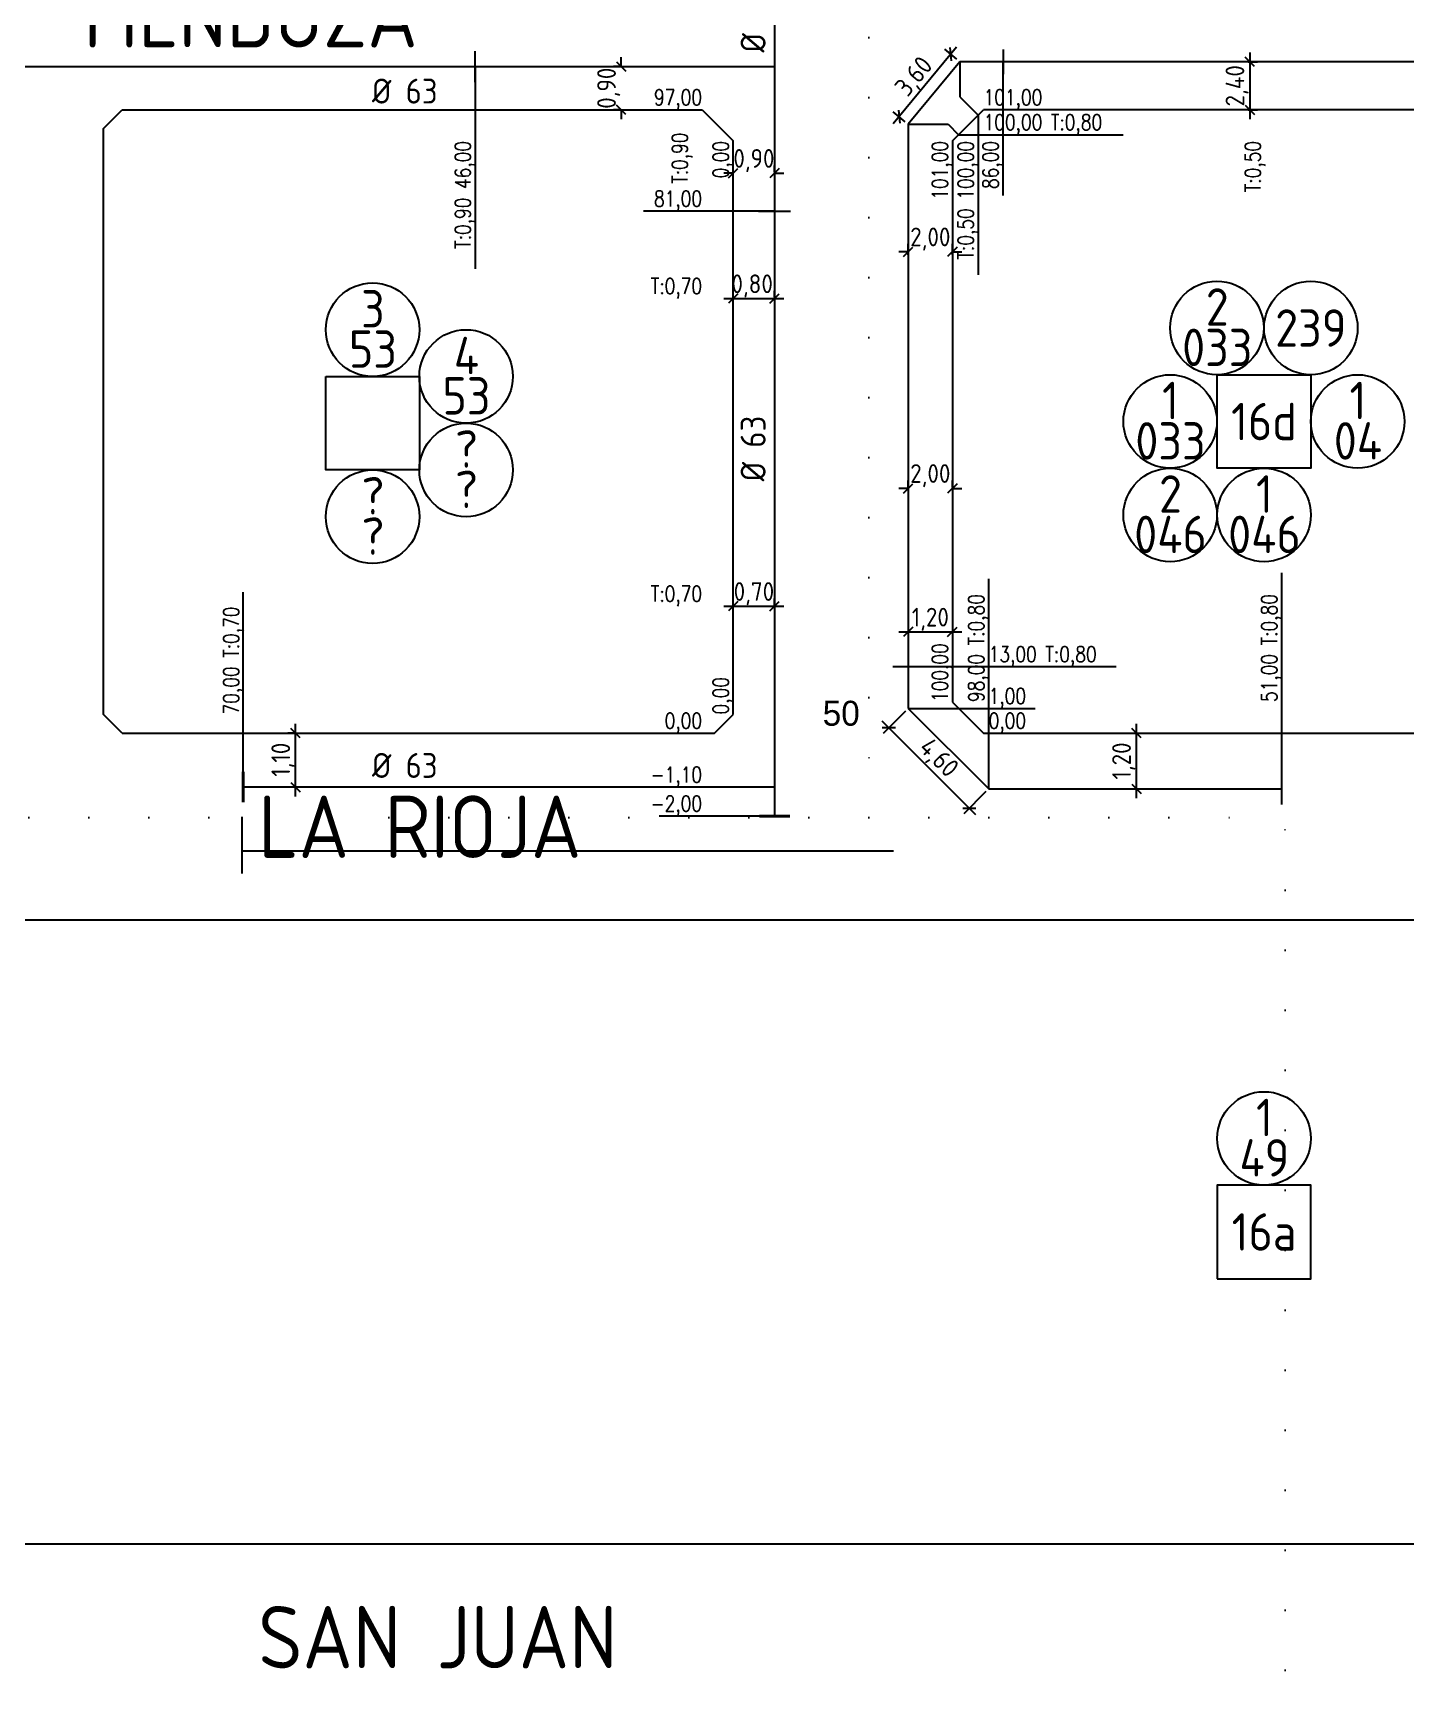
# Model space of a CAD drawing. Extents: x -48 to 13651, y -112 to 3468.
# Drawn here: x 1364.8 to 1585, y 955.7 to 1221.4 of the extents above; entities that cross this region are included whole.
import ezdxf
from ezdxf.enums import TextEntityAlignment as Align

# ---------------------------------------------------------------- set-up
doc = ezdxf.new("R2010")
doc.units = 0
doc.header["$LTSCALE"] = 6
doc.header["$MEASUREMENT"] = 0
doc.linetypes.add('DOT2', pattern=[3.175, 0, -3.175])
doc.linetypes.add('HIDDEN', pattern=[0.375, 0.25, -0.125])
doc.layers.get('0').update_dxf_attribs({"linetype": 'CONTINUOUS'})
doc.layers.get('DEFPOINTS').update_dxf_attribs({"linetype": 'CONTINUOUS'})
for name, color, linetype in [('50', 41, 'CONTINUOUS'), ('A50', 40, 'CONTINUOUS'), ('AMPLIACIONES', 2, 'CONTINUOUS'), ('CAS', 7, 'CONTINUOUS'), ('CAÑERIA SIN CROQUIS', 210, 'HIDDEN'), ('Caño 110mm', 170, 'CONTINUOUS'), ('COTA', 2, 'CONTINUOUS'), ('Cotas', 7, 'CONTINUOUS'), ('CROQUI', 32, 'CONTINUOUS'), ('MANZANAS', 7, 'CONTINUOUS'), ('NOMB_CALLES', 4, 'CONTINUOUS'), ('NUMCASA', 12, 'CONTINUOUS'), ('NUMERO-CROQUIS', 13, 'CONTINUOUS'), ('NUMERO-MANZANA', 4, 'CONTINUOUS'), ('PROGRESIVA', 60, 'CONTINUOUS'), ('RADIO', 4, 'DOT2'), ('TXTDIAMETRO', 7, 'CONTINUOUS')]:
    doc.layers.add(name, color=color, linetype=linetype)
doc.layers.add('ATENCION', color=7, linetype='CONTINUOUS', plot=False)
doc.styles.add('ABADIMTCONDE', font='isocp.shx')
doc.styles.add('GEOSLAB703LTBT', font='isocp.shx', dxfattribs={"width": 0.9, "height": 8})
doc.styles.add('GOTHICE', font='GOTHICE.shx', dxfattribs={"height": 0.6})
doc.styles.add('ROMANS', font='romans.shx', dxfattribs={"width": 0.8, "height": 2.5})
doc.dimstyles.new('COTA02', dxfattribs={"dimtxt": 3, "dimasz": 1.5, "dimexe": 1.25, "dimexo": 0.625, "dimgap": 0.3, "dimtad": 1, "dimtoh": 1, "dimdsep": 46, "dimlunit": 6, "dimtxsty": 'ABADIMTCONDE', "dimblk1": 'OBLIQUE', "dimblk2": 'OBLIQUE', "dimsah": 1, "dimcen": 2.5, "dimdle": 1.5, "dimclrd": 60, "dimclre": 60, "dimclrt": 256, "dimadec": 0, "dimazin": 0, "dimtfac": 1, "dimtix": 1, "dimtofl": 0, "dimtmove": 0, "dimatfit": 0, "dimldrblk": 'OBLIQUE', "dimfxl": 1, "dimtolj": 1, "dimtzin": 0, "dimarcsym": 0})

# ---------------------------------------------------------------- blocks, each defined once
blk = doc.blocks.new('CUADRADO')
at = {"layer": 'NUMERO-MANZANA', "linetype": 'Continuous'}
blk.add_lwpolyline([(-7.5, -7.5), (7.5, -7.5), (7.5, 7.5), (-7.5, 7.5)], close=True, dxfattribs=at)
blk = doc.blocks.new('D63')
at = {"layer": 'TXTDIAMETRO', "color": 7, "ltscale": 0.1, "style": 'ABADIMTCONDE'}
blk.add_text('Ø 63', height=4, dxfattribs=at).set_placement((0, 0), align=Align.MIDDLE)
blk = doc.blocks.new('_OBLIQUE')
at = {"color": 0, "linetype": 'ByBlock'}
blk.add_line((-0.5, -0.5), (0.5, 0.5), dxfattribs=at)
blk = doc.blocks.new('*D998')
at = {"layer": 'COTA', "color": 60, "lineweight": -2, "transparency": 16777216}
for p, q in [((1559.93, 1218.34), (1559.93, 1207.65)), ((1559.7, 1216.84), (1561.18, 1216.84)), ((1559.7, 1209.15), (1561.18, 1209.15))]:
    blk.add_line(p, q, dxfattribs=at)
at = {"layer": 'DEFPOINTS', "color": 0, "transparency": 16777216}
for p in [(1559.07, 1216.84), (1559.07, 1209.15), (1559.93, 1209.15)]:
    blk.add_point(p, dxfattribs=at)
at = {"layer": 'COTA', "color": 60, "lineweight": -2, "transparency": 16777216, "xscale": 1.5, "yscale": 1.5, "zscale": 1.5}
for p, rotation in [((1559.93, 1216.84), 90), ((1559.93, 1209.15), 270)]:
    blk.add_blockref('_OBLIQUE', p, dxfattribs=dict(at, rotation=rotation))
at = {"layer": 'COTA', "transparency": 16777216, "insert": (1557.91, 1212.99), "char_height": 3, "attachment_point": 5, "rotation": 90, "style": 'ABADIMTCONDE'}
blk.add_mtext('\\A1;2,40', dxfattribs=at)
blk = doc.blocks.new('*D1451')
at = {"layer": 'DEFPOINTS', "color": 0, "transparency": 16777216}
for p in [(1513.43, 1216.84), (1503.69, 1208.03), (1505.16, 1206.82)]:
    blk.add_point(p, dxfattribs=at)
at = {"layer": 'PROGRESIVA', "color": 60, "lineweight": -2, "transparency": 16777216}
for p, q in [((1512.92, 1219.21), (1502.74, 1206.88)), ((1512.95, 1217.24), (1511, 1218.85)), ((1504.68, 1207.22), (1502.73, 1208.83))]:
    blk.add_line(p, q, dxfattribs=at)
at = {"layer": 'PROGRESIVA', "color": 60, "lineweight": -2, "transparency": 16777216, "xscale": 1.5, "yscale": 1.5, "zscale": 1.5}
for p, rotation in [((1511.97, 1218.05), 50.45582985839864), ((1503.69, 1208.03), 230.4558298583986)]:
    blk.add_blockref('_OBLIQUE', p, dxfattribs=dict(at, rotation=rotation))
at = {"layer": 'PROGRESIVA', "transparency": 16777216, "insert": (1506.27, 1214.33), "char_height": 3, "attachment_point": 5, "rotation": 50.4558, "style": 'ABADIMTCONDE'}
blk.add_mtext('\\A1;3,60', dxfattribs=at)
blk = doc.blocks.new('*D1452')
at = {"layer": 'DEFPOINTS', "color": 0, "transparency": 16777216}
for p in [(1505.16, 1185.28), (1512.23, 1186.37), (1512.23, 1185.28)]:
    blk.add_point(p, dxfattribs=at)
at = {"layer": 'PROGRESIVA', "color": 60, "lineweight": -2, "transparency": 16777216}
for p, q in [((1505.16, 1186.37), (1503.66, 1186.37)), ((1505.16, 1185.9), (1505.16, 1187.62)), ((1512.23, 1185.9), (1512.23, 1187.62)), ((1512.23, 1186.37), (1513.73, 1186.37))]:
    blk.add_line(p, q, dxfattribs=at)
at = {"layer": 'PROGRESIVA', "color": 60, "lineweight": -2, "transparency": 16777216, "xscale": 1.5, "yscale": 1.5, "zscale": 1.5}
blk.add_blockref('_OBLIQUE', (1505.16, 1186.37), dxfattribs=at)
at = {"layer": 'PROGRESIVA', "color": 60, "lineweight": -2, "transparency": 16777216, "xscale": 1.5, "yscale": 1.5, "zscale": 1.5, "rotation": 180}
blk.add_blockref('_OBLIQUE', (1512.23, 1186.37), dxfattribs=at)
at = {"layer": 'PROGRESIVA', "transparency": 16777216, "insert": (1508.7, 1188.4), "char_height": 3, "attachment_point": 5, "style": 'ABADIMTCONDE'}
blk.add_mtext('\\A1;2,00', dxfattribs=at)
blk = doc.blocks.new('*D1453')
at = {"layer": 'DEFPOINTS', "color": 0, "transparency": 16777216}
for p in [(1512.23, 1148.42), (1505.16, 1147.95), (1512.23, 1147.95)]:
    blk.add_point(p, dxfattribs=at)
at = {"layer": 'PROGRESIVA', "color": 60, "lineweight": -2, "transparency": 16777216}
for p, q in [((1505.16, 1148.42), (1503.66, 1148.42)), ((1505.16, 1148.58), (1505.16, 1149.67)), ((1512.23, 1148.58), (1512.23, 1149.67)), ((1512.23, 1148.42), (1513.73, 1148.42))]:
    blk.add_line(p, q, dxfattribs=at)
at = {"layer": 'PROGRESIVA', "color": 60, "lineweight": -2, "transparency": 16777216, "xscale": 1.5, "yscale": 1.5, "zscale": 1.5}
blk.add_blockref('_OBLIQUE', (1505.16, 1148.42), dxfattribs=at)
at = {"layer": 'PROGRESIVA', "color": 60, "lineweight": -2, "transparency": 16777216, "xscale": 1.5, "yscale": 1.5, "zscale": 1.5, "rotation": 180}
blk.add_blockref('_OBLIQUE', (1512.23, 1148.42), dxfattribs=at)
at = {"layer": 'PROGRESIVA', "transparency": 16777216, "insert": (1508.7, 1150.45), "char_height": 3, "attachment_point": 5, "style": 'ABADIMTCONDE'}
blk.add_mtext('\\A1;2,00', dxfattribs=at)
blk = doc.blocks.new('*D1485')
at = {"layer": 'DEFPOINTS', "color": 0, "transparency": 16777216}
for p in [(1505.16, 1127.72), (1512.23, 1127.72), (1512.23, 1125.38)]:
    blk.add_point(p, dxfattribs=at)
at = {"layer": 'PROGRESIVA', "color": 60, "lineweight": -2, "transparency": 16777216}
for p, q in [((1505.16, 1127.1), (1505.16, 1124.13)), ((1512.23, 1127.1), (1512.23, 1124.13)), ((1503.66, 1125.38), (1513.73, 1125.38))]:
    blk.add_line(p, q, dxfattribs=at)
at = {"layer": 'PROGRESIVA', "color": 60, "lineweight": -2, "transparency": 16777216, "xscale": 1.5, "yscale": 1.5, "zscale": 1.5, "rotation": 180}
blk.add_blockref('_OBLIQUE', (1505.16, 1125.38), dxfattribs=at)
at = {"layer": 'PROGRESIVA', "color": 60, "lineweight": -2, "transparency": 16777216, "xscale": 1.5, "yscale": 1.5, "zscale": 1.5}
blk.add_blockref('_OBLIQUE', (1512.23, 1125.38), dxfattribs=at)
at = {"layer": 'PROGRESIVA', "transparency": 16777216, "insert": (1508.7, 1127.41), "char_height": 3, "attachment_point": 5, "style": 'ABADIMTCONDE'}
blk.add_mtext('\\A1;1,20', dxfattribs=at)
blk = doc.blocks.new('*D1486')
at = {"layer": 'DEFPOINTS', "color": 0, "transparency": 16777216}
for p in [(1505.16, 1113.12), (1502.05, 1110), (1518.06, 1100.23)]:
    blk.add_point(p, dxfattribs=at)
at = {"layer": 'PROGRESIVA', "color": 60, "lineweight": -2, "transparency": 16777216}
for p, q in [((1516.01, 1096.05), (1500.99, 1111.06)), ((1504.72, 1112.68), (1501.16, 1109.12)), ((1517.62, 1099.79), (1514.06, 1096.23))]:
    blk.add_line(p, q, dxfattribs=at)
at = {"layer": 'PROGRESIVA', "color": 60, "lineweight": -2, "transparency": 16777216, "xscale": 1.5, "yscale": 1.5, "zscale": 1.5}
for p, rotation in [((1502.05, 1110), 135.0274800755357), ((1514.95, 1097.11), 315.0274800755357)]:
    blk.add_blockref('_OBLIQUE', p, dxfattribs=dict(at, rotation=rotation))
at = {"layer": 'PROGRESIVA', "transparency": 16777216, "insert": (1509.89, 1105.03), "char_height": 3, "attachment_point": 5, "rotation": 315.0275, "style": 'ABADIMTCONDE'}
blk.add_mtext('\\A1;4,60', dxfattribs=at)
blk = doc.blocks.new('*D1487')
at = {"layer": 'DEFPOINTS', "color": 0, "transparency": 16777216}
for p in [(1541.58, 1109.15), (1541.75, 1109.15), (1541.58, 1100.23)]:
    blk.add_point(p, dxfattribs=at)
at = {"layer": 'PROGRESIVA', "color": 60, "lineweight": -2, "transparency": 16777216}
for p, q in [((1541.75, 1098.73), (1541.75, 1110.65)), ((1542.21, 1109.15), (1543, 1109.15)), ((1542.21, 1100.23), (1543, 1100.23))]:
    blk.add_line(p, q, dxfattribs=at)
at = {"layer": 'PROGRESIVA', "color": 60, "lineweight": -2, "transparency": 16777216, "xscale": 1.5, "yscale": 1.5, "zscale": 1.5}
for p, rotation in [((1541.75, 1109.15), 90), ((1541.75, 1100.23), 270)]:
    blk.add_blockref('_OBLIQUE', p, dxfattribs=dict(at, rotation=rotation))
at = {"layer": 'PROGRESIVA', "transparency": 16777216, "insert": (1539.72, 1104.69), "char_height": 3, "attachment_point": 5, "rotation": 90, "style": 'ABADIMTCONDE'}
blk.add_mtext('\\A1;1,20', dxfattribs=at)
blk = doc.blocks.new('*D1513')
at = {"layer": 'DEFPOINTS', "color": 0, "transparency": 16777216}
for p in [(1477.09, 1198.53), (1483.71, 1198.97), (1483.71, 1198.53)]:
    blk.add_point(p, dxfattribs=at)
at = {"layer": 'PROGRESIVA', "color": 60, "lineweight": -2, "transparency": 16777216}
for p, q in [((1477.09, 1198.97), (1475.59, 1198.97)), ((1477.09, 1199.16), (1477.09, 1200.22)), ((1483.71, 1199.16), (1483.71, 1200.22)), ((1483.71, 1198.97), (1485.21, 1198.97))]:
    blk.add_line(p, q, dxfattribs=at)
at = {"layer": 'PROGRESIVA', "color": 60, "lineweight": -2, "transparency": 16777216, "xscale": 1.5, "yscale": 1.5, "zscale": 1.5}
blk.add_blockref('_OBLIQUE', (1477.09, 1198.97), dxfattribs=at)
at = {"layer": 'PROGRESIVA', "color": 60, "lineweight": -2, "transparency": 16777216, "xscale": 1.5, "yscale": 1.5, "zscale": 1.5, "rotation": 180}
blk.add_blockref('_OBLIQUE', (1483.71, 1198.97), dxfattribs=at)
at = {"layer": 'PROGRESIVA', "transparency": 16777216, "insert": (1480.4, 1200.99), "char_height": 3, "attachment_point": 5, "style": 'ABADIMTCONDE'}
blk.add_mtext('\\A1;0,90', dxfattribs=at)
blk = doc.blocks.new('*D1514')
at = {"layer": 'DEFPOINTS', "color": 0, "transparency": 16777216}
for p in [(1459.13, 1216.06), (1459.35, 1216.06), (1459.35, 1209.15)]:
    blk.add_point(p, dxfattribs=at)
at = {"layer": 'PROGRESIVA', "color": 60, "lineweight": -2, "transparency": 16777216}
for p, q in [((1459.13, 1216.06), (1459.13, 1217.56)), ((1458.72, 1216.06), (1457.88, 1216.06)), ((1458.72, 1209.15), (1457.88, 1209.15)), ((1459.13, 1209.15), (1459.13, 1207.65))]:
    blk.add_line(p, q, dxfattribs=at)
at = {"layer": 'PROGRESIVA', "color": 60, "lineweight": -2, "transparency": 16777216, "xscale": 1.5, "yscale": 1.5, "zscale": 1.5}
for p, rotation in [((1459.13, 1216.06), 270), ((1459.13, 1209.15), 90)]:
    blk.add_blockref('_OBLIQUE', p, dxfattribs=dict(at, rotation=rotation))
at = {"layer": 'PROGRESIVA', "transparency": 16777216, "insert": (1457.11, 1212.6), "char_height": 3, "attachment_point": 5, "rotation": 90, "style": 'ABADIMTCONDE'}
blk.add_mtext('\\A1;0,90', dxfattribs=at)
blk = doc.blocks.new('Tapa')
at = {"layer": 'Cotas', "lineweight": 40, "ltscale": 3}
blk.add_line((-2.43, 0), (2.43, 0), dxfattribs=at)
blk = doc.blocks.new('*D1827')
at = {"layer": 'DEFPOINTS', "color": 0, "transparency": 16777216}
for p in [(1477.09, 1178.44), (1483.71, 1178.85), (1483.71, 1178.44)]:
    blk.add_point(p, dxfattribs=at)
at = {"layer": 'PROGRESIVA', "color": 60, "lineweight": -2, "transparency": 16777216}
for p, q in [((1477.09, 1179.07), (1477.09, 1180.1)), ((1483.71, 1179.07), (1483.71, 1180.1)), ((1475.59, 1178.85), (1485.21, 1178.85))]:
    blk.add_line(p, q, dxfattribs=at)
at = {"layer": 'PROGRESIVA', "color": 60, "lineweight": -2, "transparency": 16777216, "xscale": 1.5, "yscale": 1.5, "zscale": 1.5, "rotation": 180}
blk.add_blockref('_OBLIQUE', (1477.09, 1178.85), dxfattribs=at)
at = {"layer": 'PROGRESIVA', "color": 60, "lineweight": -2, "transparency": 16777216, "xscale": 1.5, "yscale": 1.5, "zscale": 1.5}
blk.add_blockref('_OBLIQUE', (1483.71, 1178.85), dxfattribs=at)
at = {"layer": 'PROGRESIVA', "transparency": 16777216, "insert": (1480.12, 1180.88), "char_height": 3, "attachment_point": 5, "style": 'ABADIMTCONDE'}
blk.add_mtext('\\A1;0,80', dxfattribs=at)
blk = doc.blocks.new('*D1828')
at = {"layer": 'DEFPOINTS', "color": 0, "transparency": 16777216}
for p in [(1483.71, 1129.5), (1477.09, 1128.58), (1483.71, 1128.58)]:
    blk.add_point(p, dxfattribs=at)
at = {"layer": 'PROGRESIVA', "color": 60, "lineweight": -2, "transparency": 16777216}
for p, q in [((1475.59, 1129.5), (1485.21, 1129.5)), ((1477.09, 1129.2), (1477.09, 1130.75)), ((1483.71, 1129.2), (1483.71, 1130.75))]:
    blk.add_line(p, q, dxfattribs=at)
at = {"layer": 'PROGRESIVA', "color": 60, "lineweight": -2, "transparency": 16777216, "xscale": 1.5, "yscale": 1.5, "zscale": 1.5, "rotation": 180}
blk.add_blockref('_OBLIQUE', (1477.09, 1129.5), dxfattribs=at)
at = {"layer": 'PROGRESIVA', "color": 60, "lineweight": -2, "transparency": 16777216, "xscale": 1.5, "yscale": 1.5, "zscale": 1.5}
blk.add_blockref('_OBLIQUE', (1483.71, 1129.5), dxfattribs=at)
at = {"layer": 'PROGRESIVA', "transparency": 16777216, "insert": (1480.4, 1131.52), "char_height": 3, "attachment_point": 5, "style": 'ABADIMTCONDE'}
blk.add_mtext('\\A1;0,70', dxfattribs=at)
blk = doc.blocks.new('*D1829')
at = {"layer": 'DEFPOINTS', "color": 0, "transparency": 16777216}
for p in [(1406.88, 1109.15), (1407.45, 1109.15), (1407.45, 1100.49)]:
    blk.add_point(p, dxfattribs=at)
at = {"layer": 'PROGRESIVA', "color": 60, "lineweight": -2, "transparency": 16777216}
for p, q in [((1406.83, 1109.15), (1405.63, 1109.15)), ((1406.88, 1098.99), (1406.88, 1110.65)), ((1406.83, 1100.49), (1405.63, 1100.49))]:
    blk.add_line(p, q, dxfattribs=at)
at = {"layer": 'PROGRESIVA', "color": 60, "lineweight": -2, "transparency": 16777216, "xscale": 1.5, "yscale": 1.5, "zscale": 1.5}
for p, rotation in [((1406.88, 1109.15), 90), ((1406.88, 1100.49), 270)]:
    blk.add_blockref('_OBLIQUE', p, dxfattribs=dict(at, rotation=rotation))
at = {"layer": 'PROGRESIVA', "transparency": 16777216, "insert": (1404.85, 1104.89), "char_height": 3, "attachment_point": 5, "rotation": 90, "style": 'ABADIMTCONDE'}
blk.add_mtext('\\A1;1,10', dxfattribs=at)

msp = doc.modelspace()

# ---------------------------------------------------------------- linework, layer by layer
at = {"layer": '50', "ltscale": 0.1}
msp.add_line((1604.714, 1216.841), (1520.361, 1216.841), dxfattribs=at)
at = {"layer": 'A50', "ltscale": 0.1}
for p, q in [((1513.434, 1216.841), (1505.161, 1206.82)), ((1520.361, 1216.841), (1513.434, 1216.841)), ((1505.161, 1206.82), (1505.161, 1119.82)), ((1505.161, 1119.82), (1505.161, 1113.118)), ((1505.161, 1113.118), (1518.062, 1100.23)), ((1518.062, 1100.23), (1565.062, 1100.23))]:
    msp.add_line(p, q, dxfattribs=at)
at = {"layer": 'CAS', "ltscale": 0.1}
for p, q in [((1435.713, 1213.558), (1435.713, 1218.558)), ((1520.361, 1218.833), (1520.361, 1214.848)), ((1481.132, 1192.883), (1486.293, 1192.883)), ((1502.661, 1119.82), (1507.661, 1119.82)), ((1565.062, 1097.73), (1565.062, 1102.73))]:
    msp.add_line(p, q, dxfattribs=at)
at = {"layer": 'Caño 110mm', "ltscale": 0.1}
for p, q in [((1483.713, 1306.647), (1483.713, 1209.183)), ((1483.713, 1216.058), (1435.713, 1216.058)), ((1483.713, 1209.183), (1483.713, 1192.883))]:
    msp.add_line(p, q, dxfattribs=at)
at = {"layer": 'Caño 110mm'}
for p, q in [((1435.713, 1216.058), (1111.642, 1216.058)), ((1483.713, 1192.883), (1483.713, 1100.492)), ((1483.713, 1100.492), (1398.461, 1100.492)), ((1483.713, 1100.492), (1483.713, 1095.851))]:
    msp.add_line(p, q, dxfattribs=at)
at = {"layer": 'CROQUI'}
for p, q in [((1398.236, 1095.729), (1398.236, 1086.637)), ((1502.817, 1090.208), (1398.156, 1090.208))]:
    msp.add_line(p, q, dxfattribs=at)
at = {"layer": 'MANZANAS'}
for p, q in [((1376.088, 1206.145), (1379.088, 1209.145)), ((1379.088, 1209.145), (1472.088, 1209.145)), ((1472.088, 1209.145), (1477.088, 1204.145)), ((1512.234, 1204.145), (1517.234, 1209.145)), ((1607.234, 1209.145), (1517.234, 1209.145)), ((1376.088, 1112.145), (1376.088, 1206.145)), ((1477.088, 1112.145), (1477.088, 1204.145)), ((1512.234, 1204.145), (1512.234, 1114.145)), ((1512.234, 1114.145), (1517.234, 1109.145)), ((1379.088, 1109.145), (1376.088, 1112.145)), ((1474.088, 1109.145), (1477.088, 1112.145)), ((1379.088, 1109.145), (1474.088, 1109.145)), ((1517.234, 1109.145), (1607.234, 1109.145)), ((1607.234, 1079.145), (1349.088, 1079.145)), ((1264.302, 979.145), (1607.234, 979.145))]:
    msp.add_line(p, q, dxfattribs=at)
at = {"layer": 'NUMERO-CROQUIS'}
for centre in [(1419.234, 1173.869), (1554.669, 1174.145), (1569.734, 1174.145), (1434.234, 1166.369), (1547.169, 1159.145), (1577.234, 1159.145), (1434.234, 1151.369), (1419.234, 1143.869), (1547.169, 1144.145), (1562.234, 1144.145), (1562.234, 1044.145)]:
    msp.add_circle(centre, 7.5, dxfattribs=at)
at = {"layer": 'NUMERO-MANZANA'}
for points in [[(1554.734, 1166.645), (1569.734, 1166.645), (1569.734, 1151.645), (1554.734, 1151.645)], [(1411.734, 1166.369), (1426.734, 1166.369), (1426.734, 1151.369), (1411.734, 1151.369)]]:
    msp.add_lwpolyline(points, close=True, dxfattribs=at)
at = {"layer": 'PROGRESIVA'}
for p, q in [((1435.713, 1216.058), (1435.713, 1183.654)), ((1513.434, 1216.841), (1513.434, 1211.24)), ((1520.361, 1195.372), (1520.361, 1216.841)), ((1513.434, 1211.24), (1516.381, 1208.293)), ((1505.161, 1206.82), (1511.544, 1206.82)), ((1511.544, 1206.82), (1513.226, 1205.138)), ((1516.381, 1208.293), (1516.381, 1182.677)), ((1513.226, 1205.138), (1539.63, 1205.138)), ((1483.713, 1192.883), (1462.674, 1192.883)), ((1565.062, 1100.23), (1565.062, 1134.862)), ((1518.062, 1100.23), (1518.062, 1133.909)), ((1398.461, 1100.492), (1398.461, 1131.745)), ((1505.161, 1119.82), (1538.495, 1119.82)), ((1505.161, 1113.118), (1525.521, 1113.118)), ((1483.713, 1095.851), (1465.207, 1095.851))]:
    msp.add_line(p, q, dxfattribs=at)
at = {"layer": 'RADIO', "color": 4, "ltscale": 0.5}
for p, q in [((1498.82, 1413.23), (1498.82, 1095.639)), ((1498.82, 1095.639), (1028.818, 1095.639)), ((1498.82, 1095.639), (1565.614, 1095.639)), ((1565.614, 670.108), (1565.614, 1095.639))]:
    msp.add_line(p, q, dxfattribs=at)

# ---------------------------------------------------------------- block references
at = {"layer": 'AMPLIACIONES', "ltscale": 0.1}
msp.add_blockref('CUADRADO', (1562.234, 1029.145), dxfattribs=at)
at = {"layer": 'CAÑERIA SIN CROQUIS', "color": 13, "ltscale": 0.1, "rotation": 90}
for p in [(1480.272, 1223.592), (1480.272, 1154.811)]:
    msp.add_blockref('D63', p, dxfattribs=at)
at = {"layer": 'CAÑERIA SIN CROQUIS', "color": 13, "ltscale": 0.1}
for p in [(1424.401, 1212.144), (1424.401, 1103.978)]:
    msp.add_blockref('D63', p, dxfattribs=at)
at = {"layer": 'PROGRESIVA', "rotation": 90}
msp.add_blockref('Tapa', (1398.461, 1100.492), dxfattribs=at)
at = {"layer": 'PROGRESIVA'}
msp.add_blockref('Tapa', (1483.713, 1095.851), dxfattribs=at)

# ---------------------------------------------------------------- texts
at = {"layer": 'ATENCION', "style": 'GEOSLAB703LTBT'}
msp.add_text('MENDOZA', height=10, dxfattribs=at).set_placement((1372.887, 1224.145), align=Align.MIDDLE_LEFT)
at = {"layer": 'NOMB_CALLES', "style": 'GEOSLAB703LTBT'}
for s, p in [('LA RIOJA', (1400.887, 1094.145)), ('SAN JUAN', (1400.887, 964.145))]:
    msp.add_text(s, height=10, dxfattribs=at).set_placement(p, align=Align.MIDDLE_LEFT)
at = {"layer": 'NUMCASA', "color": 12, "linetype": 'Continuous', "style": 'GOTHICE'}
msp.add_text('50', height=4, dxfattribs=at).set_placement((1494.409, 1109.145), align=Align.BOTTOM_CENTER)
at = {"layer": 'NUMERO-CROQUIS', "style": 'GEOSLAB703LTBT'}
for s, p in [('3', (1419.29, 1177.234)), ('2', (1554.725, 1177.511)), ('239', (1569.734, 1174.145)), ('53', (1419.29, 1170.764)), ('4', (1434.29, 1169.734)), ('033', (1554.725, 1171.041)), ('53', (1434.29, 1163.264)), ('1', (1547.225, 1162.511)), ('1', (1577.29, 1162.511)), ('033', (1547.225, 1156.041)), ('04', (1577.29, 1156.041)), ('?', (1434.29, 1154.734)), ('?', (1434.29, 1148.264)), ('?', (1419.29, 1147.234)), ('2', (1547.225, 1147.511)), ('1', (1562.29, 1147.511)), ('?', (1419.29, 1140.764)), ('046', (1547.225, 1141.041)), ('046', (1562.29, 1141.041)), ('1', (1562.29, 1047.511)), ('49', (1562.29, 1041.041))]:
    msp.add_text(s, height=6, dxfattribs=at).set_placement(p, align=Align.MIDDLE)
at = {"layer": 'NUMERO-MANZANA', "style": 'GEOSLAB703LTBT'}
for s, p in [('16d', (1562.234, 1159.145)), ('16a', (1562.234, 1029.145))]:
    msp.add_text(s, height=6, dxfattribs=at).set_placement(p, align=Align.MIDDLE)
at = {"layer": 'PROGRESIVA', "style": 'ROMANS', "width": 0.8}
for s, p in [('97,00', (1472.088, 1209.145)), ('81,00', (1472.088, 1192.883)), ('T:0,70', (1472.088, 1178.859)), ('T:0,70', (1472.088, 1129.512)), ('0,00', (1472.088, 1109.145)), ('-1,10', (1472.088, 1100.492)), ('-2,00', (1472.088, 1095.851))]:
    msp.add_text(s, height=2.5, dxfattribs=at).set_placement(p, align=Align.BOTTOM_RIGHT)
for s, p in [('101,00', (1517.234, 1209.145)), ('100,00 T:0,80', (1517.234, 1205.138)), ('13,00 T:0,80', (1518.062, 1119.82)), ('1,00', (1518.062, 1113.118)), ('0,00', (1518.062, 1109.145))]:
    msp.add_text(s, height=2.5, dxfattribs=at).set_placement(p, align=Align.BOTTOM_LEFT)
for s, p in [('T:0,90 46,00', (1435.713, 1204.145)), ('T:0,90', (1470.515, 1205.49)), ('0,00', (1477.088, 1204.145)), ('101,00', (1512.234, 1204.145)), ('T:0,50 100,00', (1516.381, 1204.145)), ('86,00', (1520.361, 1204.145)), ('T:0,50', (1562.434, 1204.145))]:
    msp.add_text(s, height=2.5, rotation=90, dxfattribs=at).set_placement(p, align=Align.BOTTOM_RIGHT)
for s, p in [('98,00 T:0,80', (1518.062, 1114.145)), ('51,00 T:0,80', (1565.062, 1114.145)), ('70,00 T:0,70', (1398.544, 1112.145)), ('100,00', (1512.234, 1114.145)), ('0,00', (1477.088, 1112.145))]:
    msp.add_text(s, height=2.5, rotation=90, dxfattribs=at).set_placement(p, align=Align.BOTTOM_LEFT)

# ---------------------------------------------------------------- dimensions: what is measured, and where the dimension line sits
at = {"layer": 'COTA'}
dim = msp.add_linear_dim(base=(1559.932, 1209.145), p1=(1559.074, 1216.841), p2=(1559.074, 1209.145), angle=90, text='2,40', dimstyle='COTA02', dxfattribs=at)
dim.commit()
dim.dimension.update_dxf_attribs({"geometry": '*D998', "text_midpoint": (1557.906, 1212.993)})
at = {"layer": 'PROGRESIVA'}
for base, p1, p2, text, picture, middle in [((1459.131, 1216.058), (1459.35, 1209.145), (1459.35, 1216.058), '0,90', '*D1514', (1457.106, 1212.601)), ((1541.749, 1109.145), (1541.582, 1100.23), (1541.582, 1109.145), '1,20', '*D1487', (1539.724, 1104.688))]:
    dim = msp.add_linear_dim(base=base, p1=p1, p2=p2, angle=90, text=text, dimstyle='COTA02', dxfattribs=at)
    dim.commit()
    dim.dimension.update_dxf_attribs({"geometry": picture, "text_midpoint": middle})
dim = msp.add_aligned_dim(p1=(1513.434, 1216.841), p2=(1505.161, 1206.82), distance=-1.905, text='3,60', dimstyle='COTA02', dxfattribs=at)
dim.commit()
dim.dimension.update_dxf_attribs({"geometry": '*D1451', "text_midpoint": (1506.267, 1214.332)})
for base, p1, p2, text, picture, middle in [((1483.713, 1198.97), (1477.088, 1198.532), (1483.713, 1198.532), '0,90', '*D1513', (1480.4, 1200.995)), ((1512.234, 1186.37), (1505.161, 1185.279), (1512.234, 1185.279), '2,00', '*D1452', (1508.697, 1188.395)), ((1512.234, 1148.421), (1505.161, 1147.953), (1512.234, 1147.953), '2,00', '*D1453', (1508.697, 1150.446)), ((1512.234, 1125.382), (1505.161, 1127.723), (1512.234, 1127.723), '1,20', '*D1485', (1508.697, 1127.407))]:
    dim = msp.add_linear_dim(base=base, p1=p1, p2=p2, text=text, dimstyle='COTA02', dxfattribs=at)
    dim.commit()
    dim.dimension.update_dxf_attribs({"geometry": picture, "text_midpoint": middle})
for base, p1, p2, text, picture, middle in [((1483.713, 1178.852), (1477.088, 1178.443), (1483.713, 1178.443), '0,80', '*D1827', (1480.121, 1178.852)), ((1483.713, 1129.499), (1477.088, 1128.579), (1483.713, 1128.579), '0,70', '*D1828', (1480.4, 1129.499))]:
    dim = msp.add_linear_dim(base=base, p1=p1, p2=p2, text=text, dimstyle='COTA02', dxfattribs=at)
    dim.commit()
    dim.dimension.update_dxf_attribs({"geometry": picture, "text_midpoint": middle, "dimtype": 160})
for base, p1, p2, angle, text, picture, middle, dimtype in [((1502.047, 1110.001), (1518.062, 1100.23), (1505.161, 1113.118), 135.02748, '4,60', '*D1486', (1508.457, 1103.597), 161), ((1406.879, 1109.145), (1407.454, 1100.492), (1407.454, 1109.145), 90, '1,10', '*D1829', (1406.879, 1104.894), 160)]:
    dim = msp.add_linear_dim(base=base, p1=p1, p2=p2, angle=angle, text=text, dimstyle='COTA02', dxfattribs=at)
    dim.commit()
    dim.dimension.update_dxf_attribs({"geometry": picture, "text_midpoint": middle, "dimtype": dimtype})

doc.saveas('drawing.dxf')
